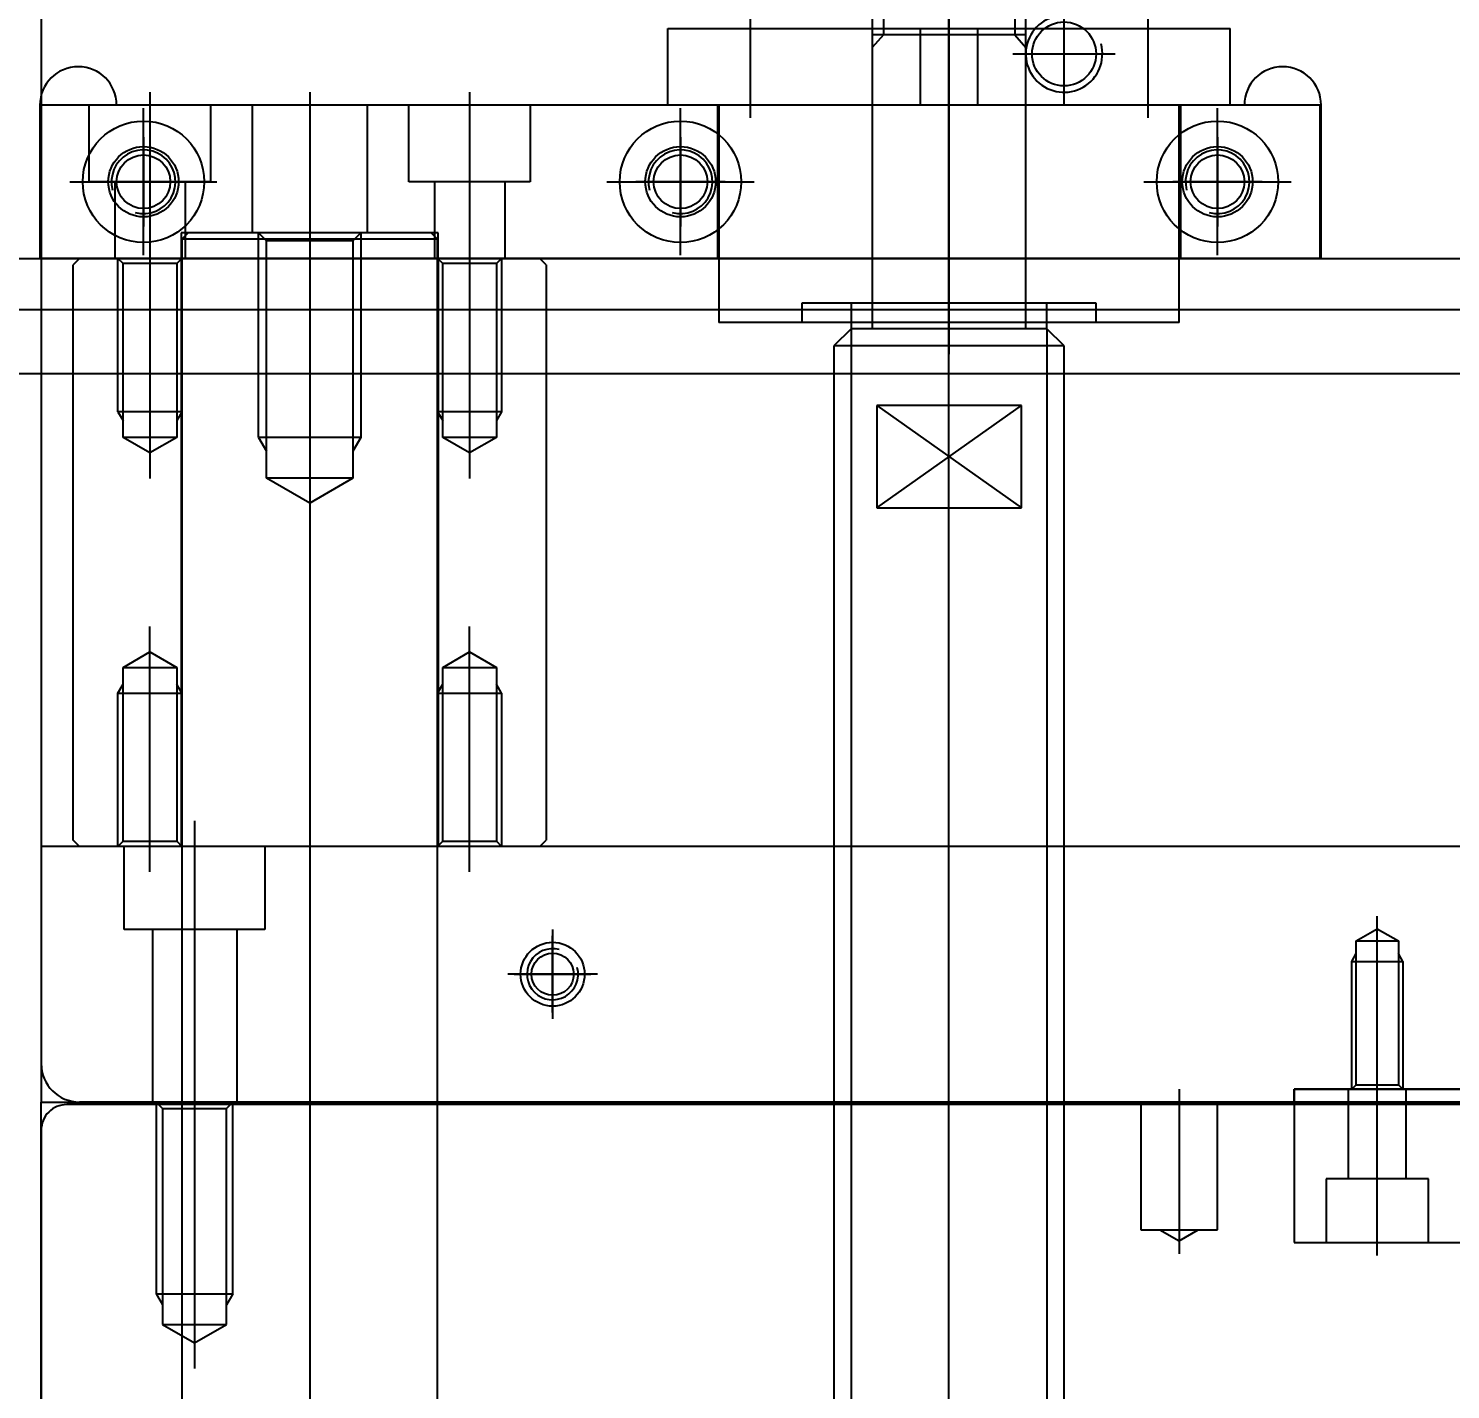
# Model space of a CAD drawing. Header units: inches. Extents: x 0 to 77285, y -118 to 40065.
# Drawn here: x 16241.6 to 16352.9, y 26046.1 to 26152.5 of the extents above; entities that cross this region are included whole.
import ezdxf

# ---------------------------------------------------------------- set-up
doc = ezdxf.new("R2010")
doc.units = ezdxf.units.IN
doc.header["$LTSCALE"] = 5
doc.header["$MEASUREMENT"] = 0
doc.layers.add('A', color=8, linetype='Continuous')
doc.styles.add('SCI', font='')
doc.styles.get('SCI').set_extended_font_data('Gulim')
doc.dimstyles.new('SCH', dxfattribs={"dimtxt": 2.5, "dimasz": 2, "dimexe": 1.25, "dimexo": 0.625, "dimtad": 1, "dimdec": 8, "dimtxsty": 'SCI', "dimcen": 2.5, "dimclrd": 4, "dimclre": 4, "dimclrt": 7, "dimadec": 8, "dimazin": 2, "dimtfac": 1, "dimtdec": 8, "dimtmove": 0, "dimatfit": 3, "dimfxl": 1, "dimarcsym": 0})

# ---------------------------------------------------------------- blocks, each defined once
blk = doc.blocks.new('A$Cc399747e')
at = {"ltscale": 3}
for p, q in [((969.8, 903.5), (969.8, 95.5)), ((1040.8, 210.2), (1040.8, 281.2)), ((1040.8, 280), (1040.8, 208)), ((1028.8, 206), (1028.8, 228.84)), ((1028.8, 226.84), (1026.3, 225.4)), ((1031.3, 225.4), (1028.8, 226.84)), ((1031.3, 225.4), (1026.3, 225.4)), ((1026.3, 225.4), (1026.3, 208.5)), ((1031.3, 208.5), (1031.3, 225.4)), ((1025.8, 223), (1026.3, 223.87)), ((1031.8, 223), (1031.3, 223.87)), ((1031.8, 223), (1025.8, 223)), ((1025.8, 223), (1025.8, 208)), ((1031.8, 208), (1031.8, 223)), ((951.8, 207), (951.8, 219.87)), ((951.8, 218.87), (950.3, 218)), ((953.3, 218), (951.8, 218.87)), ((954.8, 218), (948.8, 218)), ((948.8, 218), (948.8, 208)), ((954.8, 208), (954.8, 218)), ((1040.8, 208), (243.8, 208)), ((890.3, 208.2), (1038.8, 208.2)), ((1026.3, 208.5), (1025.8, 208)), ((1031.3, 208.5), (1026.3, 208.5)), ((1031.8, 208), (1031.3, 208.5))]:
    blk.add_line(p, q, dxfattribs=at)
for p, q in [((1019.8, 137), (1019.8, 875)), ((1009.8, 871.5), (1009.8, 140.5)), ((1029.8, 140.5), (1029.8, 871.5)), ((962.15, 147.5), (962.15, 869.5)), ((977.44, 147.5), (977.44, 869.5)), ((960.8, 868.15), (960.8, 148.85)), ((978.8, 148.85), (978.8, 868.15)), ((936.3, 220), (936.3, 206)), ((942.8, 219), (929.8, 219)), ((932.3, 219), (932.3, 214)), ((940.3, 214), (940.3, 219)), ((942.8, 207), (942.8, 219)), ((932.3, 214), (940.3, 214)), ((934.05, 214), (934.05, 207)), ((938.55, 214), (938.55, 207)), ((1028.8, 186), (1028.8, 210)), ((1040.8, 208), (400.8, 208)), ((403.8, 208), (1037.8, 208)), ((936.3, 208), (936.3, 193.45)), ((942.8, 208), (942.8, 207)), ((1025.5, 194.5), (1025.5, 208)), ((1032.1, 194.5), (1032.1, 208)), ((1040.8, 188), (1040.8, 208)), ((942.8, 207), (852.8, 207)), ((852.8, 207), (942.8, 207)), ((934.65, 206.65), (934.3, 207)), ((934.3, 197), (934.3, 207)), ((938.3, 207), (937.95, 206.65)), ((938.3, 207), (938.3, 197)), ((937.95, 206.65), (934.65, 206.65)), ((934.65, 195.4), (934.65, 206.65)), ((937.95, 206.65), (937.95, 195.4)), ((1040.8, 39), (1040.8, 205)), ((1000.8, 194.5), (1000.8, 201.5)), ((1000.8, 201), (1000.8, 195)), ((997.3, 198), (1004.3, 198)), ((1003.8, 198), (997.8, 198)), ((934.3, 197), (934.65, 196.39)), ((938.3, 197), (934.3, 197)), ((938.3, 197), (937.95, 196.39)), ((936.3, 194.45), (934.65, 195.4)), ((937.95, 195.4), (934.65, 195.4)), ((937.95, 195.4), (936.3, 194.45)), ((1023.3, 188), (1023.3, 194.5)), ((1023.3, 194.5), (1034.3, 194.5)), ((1034.3, 194.5), (1034.3, 188)), ((1007.3, 190), (1007.3, 170.79)), ((1019.8, 140), (1019.8, 190)), ((1032.3, 190), (1032.3, 170.79)), ((400.8, 188), (1040.8, 188)), ((1001.8, 188), (1001.3, 187.5)), ((1001.8, 188), (1037.8, 188)), ((1005.2, 187.6), (1004.8, 188)), ((1004.8, 176), (1004.8, 188)), ((1009.8, 188), (1009.4, 187.6)), ((1009.75, 142), (1009.75, 188)), ((1009.8, 188), (1009.8, 176)), ((1030.2, 187.6), (1029.8, 188)), ((1029.8, 176), (1029.8, 188)), ((1029.85, 142), (1029.85, 188)), ((1034.8, 188), (1034.4, 187.6)), ((1034.8, 188), (1034.8, 176)), ((1037.8, 188), (1038.3, 187.5)), ((1001.3, 142.5), (1001.3, 187.5)), ((1009.4, 187.6), (1005.2, 187.6)), ((1005.2, 174), (1005.2, 187.6)), ((1009.4, 187.6), (1009.4, 174)), ((1034.4, 187.6), (1030.2, 187.6)), ((1030.2, 174), (1030.2, 187.6)), ((1034.4, 187.6), (1034.4, 174)), ((1038.3, 187.5), (1038.3, 142.5)), ((1004.8, 176), (1005.2, 175.31)), ((1009.8, 176), (1004.8, 176)), ((1009.8, 176), (1009.4, 175.31)), ((1029.8, 176), (1030.2, 175.31)), ((1034.8, 176), (1029.8, 176)), ((1034.8, 176), (1034.4, 175.31)), ((1007.3, 172.79), (1005.2, 174)), ((1009.4, 174), (1005.2, 174)), ((1009.4, 174), (1007.3, 172.79)), ((1032.3, 172.79), (1030.2, 174)), ((1034.4, 174), (1030.2, 174)), ((1034.4, 174), (1032.3, 172.79)), ((975.45, 161.5), (964.14, 161.5)), ((964.14, 161.5), (964.14, 153.5)), ((975.45, 153.5), (964.14, 161.5)), ((975.45, 161.5), (964.14, 153.5)), ((975.45, 153.5), (975.45, 161.5)), ((1016.42, 159.2), (1019.8, 161.15)), ((1019.8, 161.15), (1023.17, 159.2)), ((1007.3, 140), (1007.3, 159.21)), ((1016.42, 140.63), (1016.42, 159.2)), ((1016.42, 159.2), (1023.17, 159.2)), ((1023.17, 159.2), (1023.17, 140.63)), ((1032.3, 140), (1032.3, 159.21)), ((1005.2, 156), (1007.3, 157.21)), ((1007.3, 157.21), (1009.4, 156)), ((1015.8, 156), (1016.42, 157.08)), ((1023.8, 156), (1023.17, 157.08)), ((1030.2, 156), (1032.3, 157.21)), ((1032.3, 157.21), (1034.4, 156)), ((1005.2, 142.4), (1005.2, 156)), ((1005.2, 156), (1009.4, 156)), ((1009.4, 156), (1009.4, 142.4)), ((1015.8, 140), (1015.8, 156)), ((1015.8, 156), (1023.8, 156)), ((1023.8, 156), (1023.8, 140)), ((1030.2, 142.4), (1030.2, 156)), ((1030.2, 156), (1034.4, 156)), ((1034.4, 156), (1034.4, 142.4)), ((1004.8, 154), (1005.2, 154.69)), ((1009.8, 154), (1009.4, 154.69)), ((1029.8, 154), (1030.2, 154.69)), ((1034.8, 154), (1034.4, 154.69)), ((964.14, 153.5), (975.45, 153.5)), ((1004.8, 142), (1004.8, 154)), ((1004.8, 154), (1009.8, 154)), ((1009.8, 154), (1009.8, 142)), ((1029.8, 142), (1029.8, 154)), ((1029.8, 154), (1034.8, 154)), ((1034.8, 154), (1034.8, 142)), ((969.8, 110.1), (969.8, 149.5)), ((960.8, 148.85), (978.8, 148.85)), ((960.8, 148.85), (962.15, 147.5)), ((977.44, 147.5), (978.8, 148.85)), ((951.8, 147), (987.8, 147)), ((951.8, 147), (951.8, 130)), ((958.3, 147), (958.3, 145.5)), ((962.15, 147.5), (977.44, 147.5)), ((962.15, 147.5), (977.45, 147.5)), ((962.15, 147.5), (962.15, 147)), ((962.15, 147), (962.15, 145.5)), ((963.8, 147.5), (963.8, 112.37)), ((963.8, 147.5), (963.8, 124.01)), ((975.8, 112.37), (975.8, 147.5)), ((975.8, 124.01), (975.8, 147.5)), ((977.45, 147), (977.45, 147.5)), ((977.45, 145.5), (977.45, 147)), ((981.3, 145.5), (981.3, 147)), ((987.8, 130), (987.8, 147)), ((958.3, 145.5), (981.3, 145.5)), ((969.8, 129), (969.8, 143)), ((1001.3, 142.5), (1001.8, 142)), ((1004.8, 142), (1005.2, 142.4)), ((1005.2, 142.4), (1009.4, 142.4)), ((1007.3, 129), (1007.3, 143)), ((1009.4, 142.4), (1009.8, 142)), ((1019.8, 129), (1019.8, 143)), ((1029.8, 142), (1030.2, 142.4)), ((1030.2, 142.4), (1034.4, 142.4)), ((1032.3, 129), (1032.3, 143)), ((1034.4, 142.4), (1034.8, 142)), ((1037.8, 142), (1038.3, 142.5)), ((1447.8, 142), (400.8, 142)), ((940.7, 142), (940.7, 130)), ((940.8, 130), (940.8, 142)), ((940.8, 142), (1040.8, 142)), ((940.8, 130), (940.8, 142)), ((940.8, 142), (1040.8, 142)), ((948.8, 141.75), (948.8, 130.25)), ((951.7, 130), (951.7, 142)), ((987.9, 130), (987.9, 142)), ((990.8, 141.75), (990.8, 130.25)), ((1001.8, 142), (1037.8, 142)), ((1004.55, 136), (1004.55, 142)), ((1009.75, 142), (1009.75, 140)), ((1010.05, 136), (1010.05, 142)), ((1029.55, 136), (1029.55, 142)), ((1029.85, 140), (1029.85, 142)), ((1032.8, 141.75), (1032.8, 130.25)), ((1035.05, 136), (1035.05, 142)), ((1040.8, 130), (1040.8, 142)), ((1040.8, 130), (1040.8, 142)), ((1040.9, 130), (1040.9, 142)), ((1009.8, 140.5), (1029.8, 140.5)), ((1009.8, 140.5), (1010.3, 140)), ((1015.8, 140), (1016.42, 140.63)), ((1016.42, 140.63), (1023.17, 140.63)), ((1023.17, 140.63), (1023.8, 140)), ((1029.3, 140), (1029.8, 140.5)), ((948.8, 132.5), (948.8, 139.5)), ((990.8, 132.5), (990.8, 139.5)), ((1009.75, 140), (1029.85, 140)), ((1010.3, 140), (1029.3, 140)), ((1015.3, 130), (1015.3, 140)), ((1024.3, 130), (1024.3, 140)), ((1032.8, 132.5), (1032.8, 139.5)), ((954.55, 136), (943.05, 136)), ((945.3, 136), (952.3, 136)), ((996.55, 136), (985.05, 136)), ((987.3, 136), (994.3, 136)), ((1002.55, 130), (1002.55, 136)), ((1002.55, 136), (1012.05, 136)), ((1012.05, 136), (1012.05, 130)), ((1038.55, 136), (1027.05, 136)), ((1027.55, 130), (1027.55, 136)), ((1027.55, 136), (1037.05, 136)), ((1029.3, 136), (1036.3, 136)), ((1037.05, 136), (1037.05, 130)), ((954.24, 118), (954.24, 131)), ((985.35, 118), (985.35, 131)), ((940.8, 130), (1040.8, 130)), ((940.8, 130), (1040.8, 130)), ((946.7, 130), (1034.9, 130)), ((947.8, 130), (991.8, 130)), ((947.8, 130), (947.8, 124.01)), ((960.8, 130), (960.8, 122)), ((967.55, 130), (967.55, 124.01)), ((972.05, 124.01), (972.05, 130)), ((991.8, 130), (991.8, 124.01)), ((964.8, 126), (956.8, 126)), ((964.66, 124.5), (963.8, 125.5)), ((974.93, 124.5), (975.8, 125.5)), ((991.8, 124.01), (947.8, 124.01)), ((963.8, 124.5), (975.8, 124.5)), ((964.66, 111.5), (964.66, 124.5)), ((974.93, 111.5), (974.93, 124.5))]:
    blk.add_line(p, q)
at = {"ltscale": 5}
for p, q in [((1218.78, 151), (818.78, 151)), ((1218.78, 146), (818.78, 146))]:
    blk.add_line(p, q, dxfattribs=at)
for centre, radius in [((1000.8, 198), 2.5), ((1000.8, 198), 1.65), ((948.8, 136), 4.75), ((990.8, 136), 4.75), ((1032.8, 136), 4.75), ((948.8, 136), 2.75), ((948.8, 136), 2.1), ((990.8, 136), 2.75), ((990.8, 136), 2.1), ((1032.8, 136), 2.75), ((1032.8, 136), 2.1), ((960.8, 126), 2.5)]:
    blk.add_circle(centre, radius)
at = {"ltscale": 3}
blk.add_arc((1038.8, 210.2), 2, 270, 0, dxfattribs=at)
for centre, radius, start, end in [((1037.8, 205), 3, 0, 90), ((1000.8, 198), 2, 255, 195), ((948.8, 136), 2.5, 75, 15), ((990.8, 136), 2.5, 75, 15), ((1032.8, 136), 2.5, 75, 15), ((943.7, 130), 3, 180, 0), ((1037.9, 130), 3, 180, 0), ((960.8, 126), 3, 255, 195)]:
    blk.add_arc(centre, radius, start, end)
blk = doc.blocks.new('*D366')
at = {"color": 4, "lineweight": -2, "transparency": 16777216}
for p, q in [((12554.65, 23925.55), (12554.65, 28076.14)), ((17979.65, 23925.05), (17979.65, 28076.14)), ((12714.65, 27976.14), (17819.65, 27976.14))]:
    blk.add_line(p, q, dxfattribs=at)
at = {"color": 4, "transparency": 16777216}
for points in [[(12714.65, 28002.81), (12714.65, 27949.48), (12554.65, 27976.14)], [(17819.65, 28002.81), (17819.65, 27949.48), (17979.65, 27976.14)]]:
    blk.add_solid(points, dxfattribs=at)
at = {"layer": 'Defpoints', "color": 0, "transparency": 16777216}
for p in [(17979.65, 27976.14), (12554.65, 23875.55), (17979.65, 23875.05)]:
    blk.add_point(p, dxfattribs=at)
at = {"color": 7, "transparency": 16777216, "insert": (15267.15, 28128.81), "char_height": 200, "attachment_point": 5, "style": 'SCI'}
blk.add_mtext('5425', dxfattribs=at)
blk = doc.blocks.new('*D367')
at = {"color": 4, "lineweight": -2, "transparency": 16777216}
for p, q in [((12554.65, 23925.55), (12554.65, 29140.68)), ((21064.65, 23433.05), (21064.65, 29140.68)), ((12714.65, 29040.68), (20904.65, 29040.68))]:
    blk.add_line(p, q, dxfattribs=at)
at = {"color": 4, "transparency": 16777216}
for points in [[(12714.65, 29067.34), (12714.65, 29014.01), (12554.65, 29040.68)], [(20904.65, 29067.34), (20904.65, 29014.01), (21064.65, 29040.68)]]:
    blk.add_solid(points, dxfattribs=at)
at = {"layer": 'Defpoints', "color": 0, "transparency": 16777216}
for p in [(21064.65, 29040.68), (12554.65, 23875.55), (21064.65, 23383.05)]:
    blk.add_point(p, dxfattribs=at)
at = {"color": 7, "transparency": 16777216, "insert": (16809.65, 29193.47), "char_height": 200, "attachment_point": 5, "style": 'SCI'}
blk.add_mtext('8510', dxfattribs=at)
blk = doc.blocks.new('*D374')
at = {"color": 4, "lineweight": -2, "transparency": 16777216}
for p, q in [((12554.65, 23925.55), (12554.65, 30215.88)), ((37924.65, 23433.05), (37924.65, 30215.88)), ((12714.65, 30115.88), (37764.65, 30115.88))]:
    blk.add_line(p, q, dxfattribs=at)
at = {"color": 4, "transparency": 16777216}
for points in [[(12714.65, 30142.54), (12714.65, 30089.21), (12554.65, 30115.88)], [(37764.65, 30142.54), (37764.65, 30089.21), (37924.65, 30115.88)]]:
    blk.add_solid(points, dxfattribs=at)
at = {"layer": 'Defpoints', "color": 0, "transparency": 16777216}
for p in [(37924.65, 30115.88), (12554.65, 23875.55), (37924.65, 23383.05)]:
    blk.add_point(p, dxfattribs=at)
at = {"color": 7, "transparency": 16777216, "insert": (25239.65, 30268.54), "char_height": 200, "attachment_point": 5, "style": 'SCI'}
blk.add_mtext('25370', dxfattribs=at)

msp = doc.modelspace()

# ---------------------------------------------------------------- block references
at = {"layer": 'A', "rotation": 180}
msp.add_blockref('A$Cc399747e', (17283.44187244, 26276.55060516), dxfattribs=at)

# ---------------------------------------------------------------- dimensions: what is measured, and where the dimension line sits
for base, p2, picture, middle in [((37924.649780898, 30115.8761734788), (37924.649780898, 23383.0504762948), '*D374', (25239.649780898, 30268.5392893244)), ((21064.649780898, 29040.6754827387), (21064.649780898, 23383.0504762948), '*D367', (16809.649780898, 29193.4717543765)), ((17979.649780898, 27976.1433020648), (17979.649780898, 23875.0504762948), '*D366', (15267.149780898, 28128.8064179103))]:
    dim = msp.add_linear_dim(base=base, p1=(12554.649780898, 23875.5504762968), p2=p2, dimstyle='SCH', override={"dimscale": 80})
    dim.commit()
    dim.dimension.update_dxf_attribs({"geometry": picture, "text_midpoint": middle})

doc.saveas('drawing.dxf')
